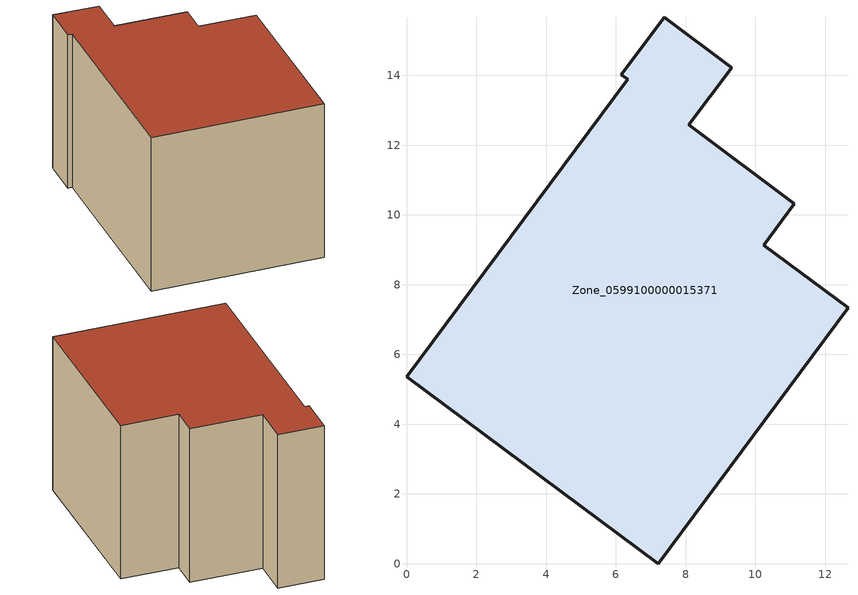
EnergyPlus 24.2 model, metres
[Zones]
Zone_0599100000015371
 floor ground (C_G): 6.34,13.89 6.16,14.02 7.39,15.66 9.32,14.22 8.09,12.58 11.12,10.31 10.24,9.13 12.66,7.33 7.22,0 0,5.35 z1.15
 wall outside (C_F): 10.24,9.13 11.12,10.31 8.09,12.58 9.32,14.22 7.39,15.66 6.16,14.02 6.34,13.89 0,5.35 7.22,0 12.66,7.33 10.24,9.13 z1.15:9.77
 roof outside (C_R): 8.09,12.58 9.32,14.22 7.39,15.66 6.16,14.02 6.34,13.89 0,5.35 7.22,0 12.66,7.33 10.24,9.13 11.12,10.31 z9.77
[BUILDING]
Pand.0599100000015371: North Axis=0; Terrain=City; Loads Convergence Tolerance Value=0.04; Temperature Convergence Tolerance Value=0.4; Solar Distribution=FullExterior; Maximum Number of Warmup Days=25; Minimum Number of Warmup Days=1
[Site:Location]
Rotterdam.The.Hague.AP_ZH_NLD Design_Conditions: Latitude=51.96; Longitude=4.45; Time Zone=1; Elevation=-4.5
[SITE:GROUNDTEMPERATURE:BUILDINGSURFACE]
18, 18, 18, 18, 18, 18, 18, 18, 18, 18, 18, 18
[MATERIAL] Thermal Absorptance=0.9; Solar Absorptance=0.7; Visible Absorptance=0.7
Name | Roughness | Thickness | Conductivity | Density | Specific Heat
G.TC.1965-1974 | MediumSmooth | 0.15 | 0.882353 | 540 | 1210
F.TC.1965-1974 | Rough | 0.3 | 0.697674 | 1920 | 840
R.TC.1965-1974 | MediumRough | 0.2 | 0.232558 | 1500 | 1000
[CONSTRUCTION]
C_G: G.TC.1965-1974
C_F: F.TC.1965-1974
C_R: R.TC.1965-1974
[ZONE]
Zone_0599100000015371: Type=1; Multiplier=1; Ceiling Height=Autocalculate; Volume=Autocalculate; Floor Area=autocalculate; Part of Total Floor Area=Yes
[ZONEINFILTRATION:DESIGNFLOWRATE]
Infil_Zone_0599100000015371: Zone or ZoneList or Space or SpaceList=Zone_0599100000015371; Schedule=AlwaysOn; Design Flow Rate Calculation Method=Flow/Area; Flow Rate per Floor Area=0.003; Constant Term Coefficient=1; Temperature Term Coefficient=0; Velocity Term Coefficient=0; Velocity Squared Term Coefficient=0
[HVACTEMPLATE:ZONE:IDEALLOADSAIRSYSTEM]
Zone_0599100000015371: Maximum Heating Supply Air Temperature=50; Minimum Cooling Supply Air Temperature=13; Maximum Heating Supply Air Humidity Ratio=0.0156; Minimum Cooling Supply Air Humidity Ratio=0.0077; Heating Limit=NoLimit; Cooling Limit=NoLimit; Dehumidification Control Type=ConstantSensibleHeatRatio; Cooling Sensible Heat Ratio=0.7; Dehumidification Setpoint=60; Humidification Control Type=None; Humidification Setpoint=30; Outdoor Air Method=None; Outdoor Air Flow Rate per Person=0.00944; Outdoor Air Flow Rate per Zone Floor Area=0; Outdoor Air Flow Rate per Zone=0; Demand Controlled Ventilation Type=None; Outdoor Air Economizer Type=NoEconomizer; Heat Recovery Type=None; Sensible Heat Recovery Effectiveness=0.7; Latent Heat Recovery Effectiveness=0.65
[ZONECONTROL:THERMOSTAT]
ThermostatControl_Zone_0599100000015371: Zone or ZoneList=Zone_0599100000015371; Control Type Schedule=DualSetpointControlType; Control 1=Thermostat_Zone_0599100000015371; Temperature Difference Between Cutout And Setpoint=0
[THERMOSTATSETPOINT:DUALSETPOINT]
Thermostat_Zone_0599100000015371: Heating Setpoint Temperature Schedule=HeatingSetpoint_Zone_0599100000015371; Cooling Setpoint Temperature Schedule=CoolingSetpoint_Zone_0599100000015371
[SCHEDULE:COMPACT]
HeatingSetpoint_Zone_0599100000015371: Through: 12/31, For: AllDays, Until: 24:00, 21
CoolingSetpoint_Zone_0599100000015371: Through: 12/31, For: AllDays, Until: 24:00, 24
DualSetpointControlType: Through: 12/31, For: AllDays, Until: 24:00, 4
AlwaysOn: Through: 12/31, For: AllDays, Until: 24:00, 1
